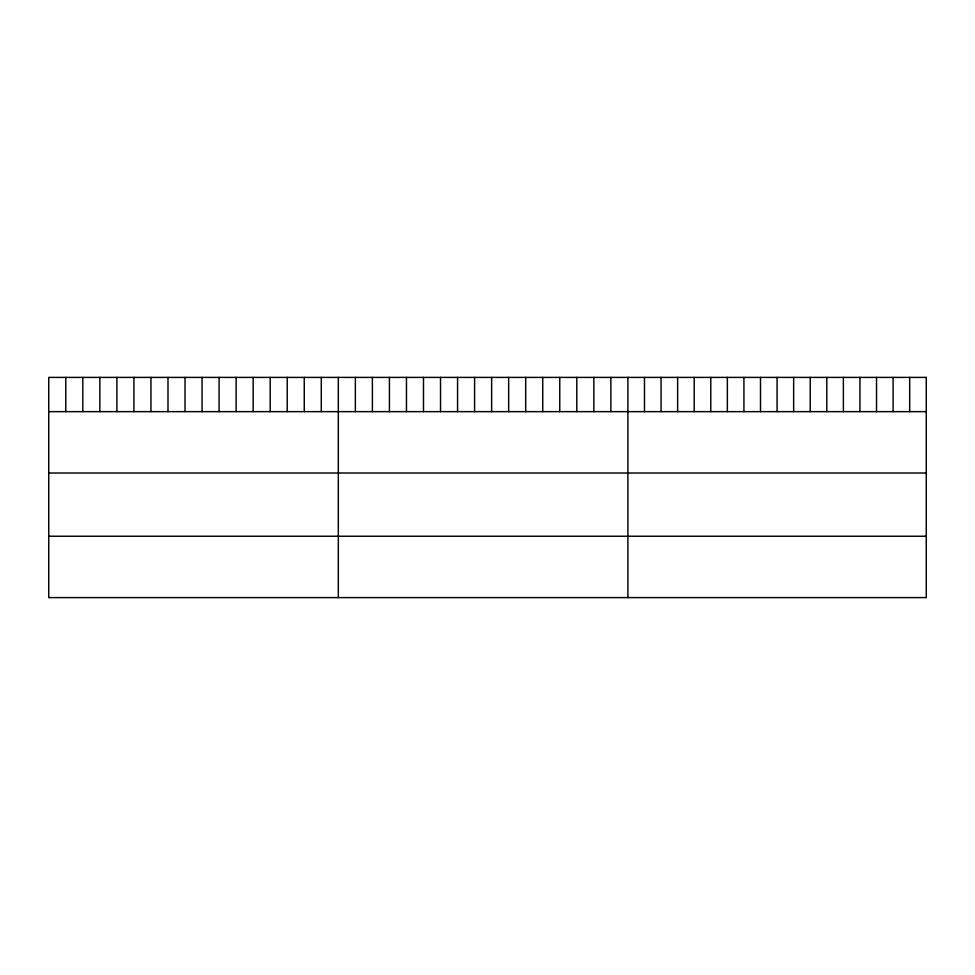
<?xml version="1.0" encoding="UTF-8"?>
<svg xmlns="http://www.w3.org/2000/svg" width="975" height="975" viewBox="0 0 975 975"><rect width="100%" height="100%" fill="white"/><g stroke="black" fill="none" stroke-linecap="round" stroke-linejoin="round"><path stroke-width="1.46" d="M48.75 411.645L926.25 411.645M48.75 473.009L926.25 473.009M48.75 536.238L926.25 536.238M909.675 377.398L909.675 411.645M893.1 377.398L893.1 411.645M876.525 377.398L876.525 411.645M859.95 377.398L859.95 411.645M843.375 377.398L843.375 411.645M826.8 377.398L826.8 411.645M810.225 377.398L810.225 411.645M793.65 377.398L793.65 411.645M777.075 377.398L777.075 411.645M760.5 377.398L760.5 411.645M743.925 377.398L743.925 411.645M727.35 377.398L727.35 411.645M710.775 377.398L710.775 411.645M694.2 377.398L694.2 411.645M677.625 377.398L677.625 411.645M661.05 377.398L661.05 411.645M644.475 377.398L644.475 411.645M627.9 377.398L627.9 597.602M610.862 377.398L610.862 411.645M593.836 377.398L593.836 411.645M576.798 377.398L576.798 411.645M559.76 377.398L559.76 411.645M542.734 377.398L542.734 411.645M525.696 377.398L525.696 411.645M508.658 377.398L508.658 411.645M491.632 377.398L491.632 411.645M474.593 377.398L474.593 411.645M457.567 377.398L457.567 411.645M440.529 377.398L440.529 411.645M423.491 377.398L423.491 411.645M406.465 377.398L406.465 411.645M389.427 377.398L389.427 411.645M372.389 377.398L372.389 411.645M355.363 377.398L355.363 411.645M338.325 377.398L338.325 597.602M321.287 377.398L321.287 411.645M304.261 377.398L304.261 411.645M287.223 377.398L287.223 411.645M270.185 377.398L270.185 411.645M253.159 377.398L253.159 411.645M236.121 377.398L236.121 411.645M219.082 377.398L219.082 411.645M202.057 377.398L202.057 411.645M185.018 377.398L185.018 411.645M167.993 377.398L167.993 411.645M150.954 377.398L150.954 411.645M133.916 377.398L133.916 411.645M116.89 377.398L116.89 411.645M99.852 377.398L99.852 411.645M82.814 377.398L82.814 411.645M65.788 377.398L65.788 411.645M926.25 377.398L48.75 377.398L48.75 597.602L926.25 597.602L926.25 377.398"/></g></svg>
